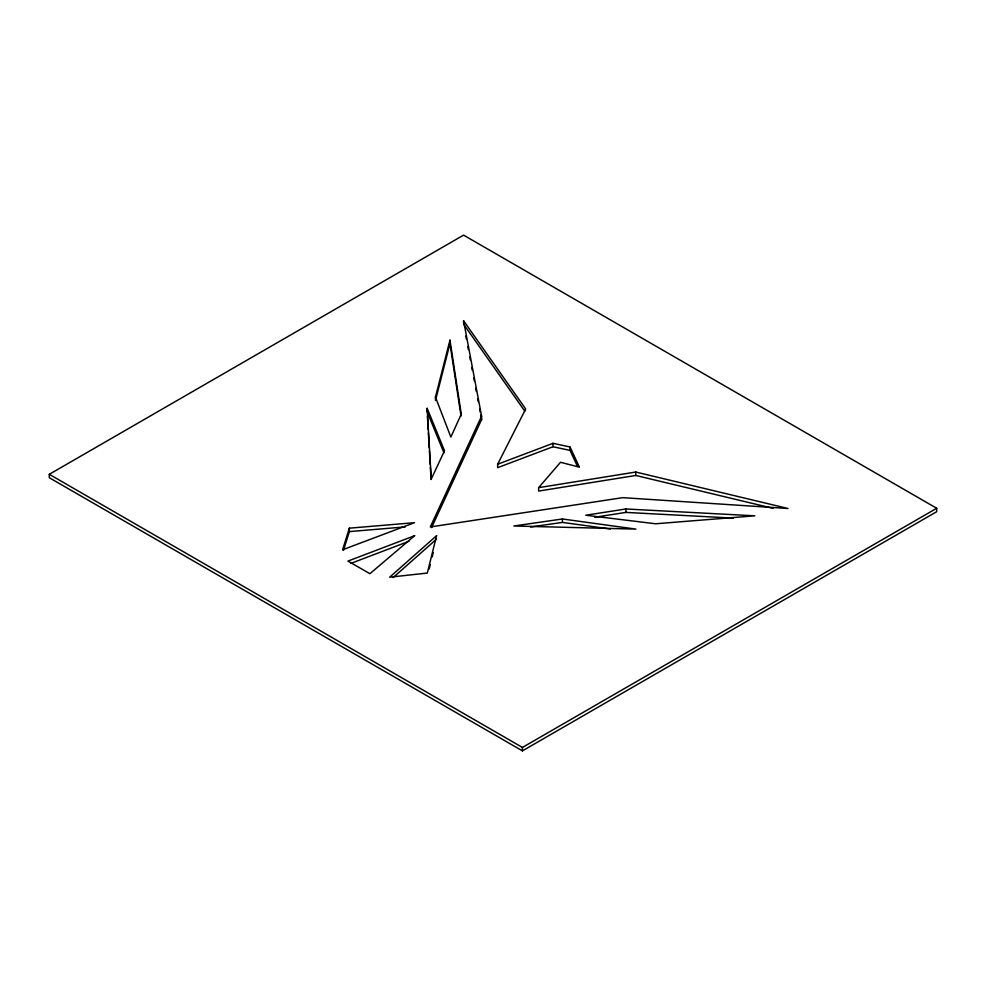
<?xml version="1.0" encoding="UTF-8"?>
<svg xmlns="http://www.w3.org/2000/svg" width="986" height="986" viewBox="0 0 986 986"><rect width="100%" height="100%" fill="white"/><g stroke="black" fill="none" stroke-linecap="round" stroke-linejoin="round"><path stroke-width="1.48" d="M429.181 568.996L430.29 564.51M432.139 557.028L433.248 552.554M435.467 397.111L449.961 340.158L461.263 414.157L450.849 437.081L435.467 397.111L435.467 399.404M435.467 400.538L449.961 343.584L449.961 340.158M349.364 528.176L342.586 549.781L414.49 522.691L349.364 528.176L349.364 531.602L343.485 550.324M577.537 466.538L570.031 450.405L552.998 446.744L497.647 467.672L497.647 464.246L525.686 408.98L463.58 320.746L481.587 416.141L430.303 526.955L622.77 497.659L787.999 508.493L635.773 472.035L538.639 487.651L538.639 491.077L635.773 475.462L773.073 508.345M431.585 527.621L481.587 419.568L481.587 416.141M538.639 487.651L560.504 462.286L579.423 467.154L570.031 446.978L552.998 443.318L497.647 464.246M393.118 577.574L436.588 539.095M49.3 474.303L463.58 235.124L936.7 508.271L936.7 511.697L522.42 750.876L49.3 477.729L49.3 474.303L522.42 747.45L936.7 508.271M350.794 563.437L408.956 541.277M625.913 508.973L585.746 515.234L655.616 523.776L754.845 515.826L625.913 508.973L625.913 512.4L594.669 517.268M562.414 518.981L513.854 525.994L635.921 529.112L562.414 518.981L562.414 522.395L530.554 527.005M349.364 531.602L405.406 526.881M625.913 512.4L733.35 518.106M562.414 522.395L610.42 529.014M463.58 324.172L524.811 411.162M427.16 408.315L444.513 450.75L431.252 479.085L427.16 408.315L427.16 411.741L443.934 452.771M465.836 336.103L466.39 339.085M467.795 346.53L468.362 349.512M469.767 356.969L470.334 359.952M471.739 367.396L472.306 370.379M473.711 377.835L474.266 380.818M475.671 388.262L476.238 391.245M477.643 398.701L478.21 401.684M479.615 409.128L480.182 412.111M480.737 415.094L481.587 419.568M449.961 343.584L461.041 416.08M427.419 416.265L428.207 429.81M428.38 432.817L429.255 447.878M429.428 450.885L430.204 464.443M430.377 467.45L431.079 479.504M635.773 472.035L635.773 475.462M570.031 446.978L570.031 450.405M552.998 443.318L552.998 446.744M522.42 747.45L522.42 750.876M463.58 320.746L463.58 323.038M436.588 535.669L427.332 573.051L389.68 577.192L436.588 535.669M414.638 535.694L369.91 573.692L347.959 561.096L414.638 535.694"/></g></svg>
